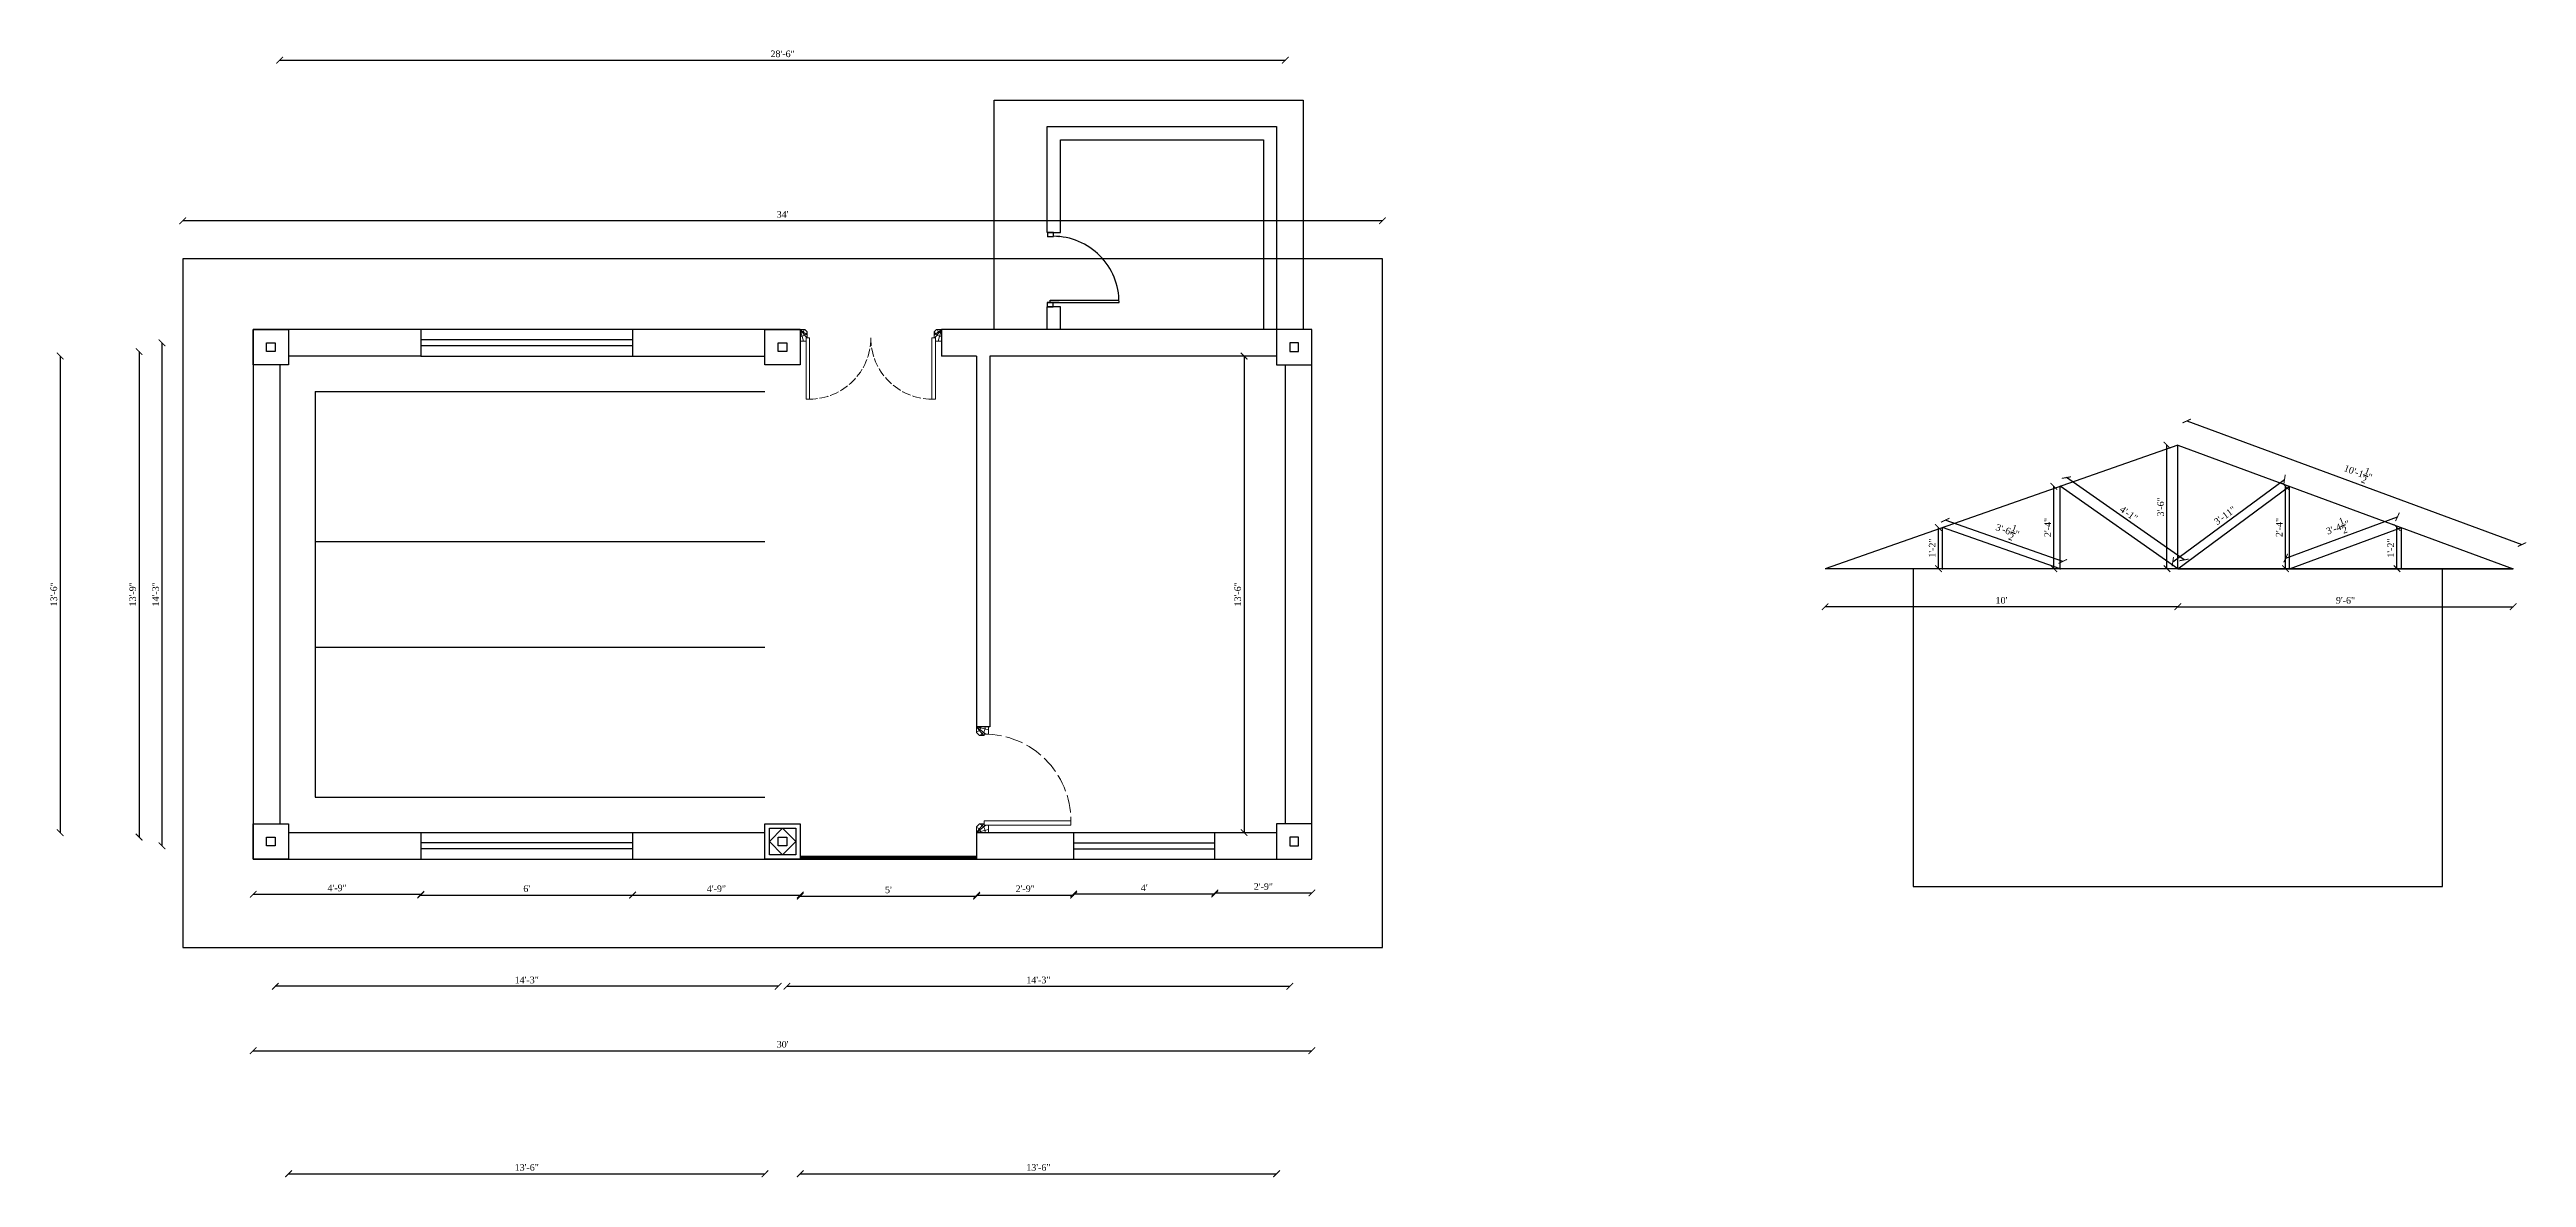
# Model space of a CAD drawing. Header units: inches. Extents: x 62191 to 65120, y -5328 to -3702.
# Drawn here: x 62755 to 63598, y -5328 to -4944 of the extents above; entities that cross this region are included whole.
import ezdxf

# ---------------------------------------------------------------- set-up
doc = ezdxf.new("R2010")
doc.units = ezdxf.units.IN
doc.header["$MEASUREMENT"] = 0
doc.linetypes.add('ACAD_ISO02W100', pattern=[15, 12, -3])
doc.layers.add('A-Hatch', color=7, linetype='Continuous')
for name, color, linetype, lineweight in [('Door-window', 150, 'Continuous', 9), ('ELEVATION', 6, 'Continuous', 30), ('hatch', 30, 'Continuous', 5)]:
    doc.layers.add(name, color=color, linetype=linetype, lineweight=lineweight)
doc.styles.get("Standard").update_dxf_attribs({"font": 'times.ttf'})
doc.dimstyles.get("Standard").update_dxf_attribs({"dimtxt": 2.25, "dimasz": 2.25, "dimexe": 0.18, "dimexo": 0.0625, "dimgap": 1, "dimtad": 1, "dimdec": 1, "dimzin": 0, "dimdsep": 46, "dimlunit": 4, "dimtxsty": 'Standard', "dimblk": 'ARCHTICK', "dimcen": 0.09, "dimse1": 1, "dimse2": 1, "dimadec": 0, "dimazin": 0, "dimtfac": 1, "dimtdec": 1, "dimtofl": 0, "dimtmove": 0, "dimatfit": 3, "dimldrblk": 'ARCHTICK', "dimfxl": 1, "dimtolj": 1, "dimtzin": 0, "dimarcsym": 0})

# ---------------------------------------------------------------- blocks, each defined once
blk = doc.blocks.new('_ArchTick')
at = {"color": 0, "linetype": 'ByBlock', "const_width": 0.15}
blk.add_lwpolyline([(-0.5, -0.5), (0.5, 0.5)], dxfattribs=at)
blk = doc.blocks.new('*D748')
at = {"layer": 'Defpoints', "color": 0, "transparency": 16777216}
for p in [(62824.61, -5219.43), (62881.61, -5219.43), (62881.61, -5231.38)]:
    blk.add_point(p, dxfattribs=at)
at = {"layer": 'ELEVATION', "color": 0, "lineweight": -2, "transparency": 16777216}
blk.add_line((62824.61, -5231.38), (62881.61, -5231.38), dxfattribs=at)
at = {"layer": 'ELEVATION', "color": 0, "lineweight": -2, "transparency": 16777216, "xscale": 2.25, "yscale": 2.25, "zscale": 2.25, "rotation": 180}
blk.add_blockref('_ArchTick', (62824.61, -5231.38), dxfattribs=at)
at = {"layer": 'ELEVATION', "color": 0, "lineweight": -2, "transparency": 16777216, "xscale": 2.25, "yscale": 2.25, "zscale": 2.25}
blk.add_blockref('_ArchTick', (62881.61, -5231.38), dxfattribs=at)
at = {"layer": 'ELEVATION', "color": 0, "transparency": 16777216, "insert": (62853.11, -5229.23), "char_height": 2.25, "attachment_point": 5}
blk.add_mtext('\\A1;4\'-9"', dxfattribs=at)
blk = doc.blocks.new('*D749')
at = {"layer": 'Defpoints', "color": 0, "transparency": 16777216}
for p in [(62881.61, -5219.43), (62953.61, -5219.43), (62953.61, -5231.64)]:
    blk.add_point(p, dxfattribs=at)
at = {"layer": 'ELEVATION', "color": 0, "lineweight": -2, "transparency": 16777216}
blk.add_line((62881.61, -5231.64), (62953.61, -5231.64), dxfattribs=at)
at = {"layer": 'ELEVATION', "color": 0, "lineweight": -2, "transparency": 16777216, "xscale": 2.25, "yscale": 2.25, "zscale": 2.25, "rotation": 180}
blk.add_blockref('_ArchTick', (62881.61, -5231.64), dxfattribs=at)
at = {"layer": 'ELEVATION', "color": 0, "lineweight": -2, "transparency": 16777216, "xscale": 2.25, "yscale": 2.25, "zscale": 2.25}
blk.add_blockref('_ArchTick', (62953.61, -5231.64), dxfattribs=at)
at = {"layer": 'ELEVATION', "color": 0, "transparency": 16777216, "insert": (62917.61, -5229.49), "char_height": 2.25, "attachment_point": 5}
blk.add_mtext("\\A1;6'", dxfattribs=at)
blk = doc.blocks.new('*D750')
at = {"layer": 'Defpoints', "color": 0, "transparency": 16777216}
for p in [(62953.61, -5219.43), (63010.61, -5219.43), (63010.61, -5231.67)]:
    blk.add_point(p, dxfattribs=at)
at = {"layer": 'ELEVATION', "color": 0, "lineweight": -2, "transparency": 16777216}
blk.add_line((62953.61, -5231.67), (63010.61, -5231.67), dxfattribs=at)
at = {"layer": 'ELEVATION', "color": 0, "lineweight": -2, "transparency": 16777216, "xscale": 2.25, "yscale": 2.25, "zscale": 2.25, "rotation": 180}
blk.add_blockref('_ArchTick', (62953.61, -5231.67), dxfattribs=at)
at = {"layer": 'ELEVATION', "color": 0, "lineweight": -2, "transparency": 16777216, "xscale": 2.25, "yscale": 2.25, "zscale": 2.25}
blk.add_blockref('_ArchTick', (63010.61, -5231.67), dxfattribs=at)
at = {"layer": 'ELEVATION', "color": 0, "transparency": 16777216, "insert": (62982.11, -5229.52), "char_height": 2.25, "attachment_point": 5}
blk.add_mtext('\\A1;4\'-9"', dxfattribs=at)
blk = doc.blocks.new('*D751')
at = {"layer": 'Defpoints', "color": 0, "transparency": 16777216}
for p in [(63010.61, -5219.43), (63070.61, -5219.43), (63070.61, -5232.05)]:
    blk.add_point(p, dxfattribs=at)
at = {"layer": 'ELEVATION', "color": 0, "lineweight": -2, "transparency": 16777216}
blk.add_line((63010.61, -5232.05), (63070.61, -5232.05), dxfattribs=at)
at = {"layer": 'ELEVATION', "color": 0, "lineweight": -2, "transparency": 16777216, "xscale": 2.25, "yscale": 2.25, "zscale": 2.25, "rotation": 180}
blk.add_blockref('_ArchTick', (63010.61, -5232.05), dxfattribs=at)
at = {"layer": 'ELEVATION', "color": 0, "lineweight": -2, "transparency": 16777216, "xscale": 2.25, "yscale": 2.25, "zscale": 2.25}
blk.add_blockref('_ArchTick', (63070.61, -5232.05), dxfattribs=at)
at = {"layer": 'ELEVATION', "color": 0, "transparency": 16777216, "insert": (63040.61, -5229.9), "char_height": 2.25, "attachment_point": 5}
blk.add_mtext("\\A1;5'", dxfattribs=at)
blk = doc.blocks.new('*D752')
at = {"layer": 'Defpoints', "color": 0, "transparency": 16777216}
for p in [(63070.61, -5219.43), (63103.61, -5219.43), (63103.61, -5231.67)]:
    blk.add_point(p, dxfattribs=at)
at = {"layer": 'ELEVATION', "color": 0, "lineweight": -2, "transparency": 16777216}
blk.add_line((63070.61, -5231.67), (63103.61, -5231.67), dxfattribs=at)
at = {"layer": 'ELEVATION', "color": 0, "lineweight": -2, "transparency": 16777216, "xscale": 2.25, "yscale": 2.25, "zscale": 2.25, "rotation": 180}
blk.add_blockref('_ArchTick', (63070.61, -5231.67), dxfattribs=at)
at = {"layer": 'ELEVATION', "color": 0, "lineweight": -2, "transparency": 16777216, "xscale": 2.25, "yscale": 2.25, "zscale": 2.25}
blk.add_blockref('_ArchTick', (63103.61, -5231.67), dxfattribs=at)
at = {"layer": 'ELEVATION', "color": 0, "transparency": 16777216, "insert": (63087.11, -5229.52), "char_height": 2.25, "attachment_point": 5}
blk.add_mtext('\\A1;2\'-9"', dxfattribs=at)
blk = doc.blocks.new('*D753')
at = {"layer": 'Defpoints', "color": 0, "transparency": 16777216}
for p in [(63103.61, -5219.43), (63151.61, -5219.43), (63151.61, -5231.29)]:
    blk.add_point(p, dxfattribs=at)
at = {"layer": 'ELEVATION', "color": 0, "lineweight": -2, "transparency": 16777216}
blk.add_line((63103.61, -5231.29), (63151.61, -5231.29), dxfattribs=at)
at = {"layer": 'ELEVATION', "color": 0, "lineweight": -2, "transparency": 16777216, "xscale": 2.25, "yscale": 2.25, "zscale": 2.25, "rotation": 180}
blk.add_blockref('_ArchTick', (63103.61, -5231.29), dxfattribs=at)
at = {"layer": 'ELEVATION', "color": 0, "lineweight": -2, "transparency": 16777216, "xscale": 2.25, "yscale": 2.25, "zscale": 2.25}
blk.add_blockref('_ArchTick', (63151.61, -5231.29), dxfattribs=at)
at = {"layer": 'ELEVATION', "color": 0, "transparency": 16777216, "insert": (63127.61, -5229.16), "char_height": 2.25, "attachment_point": 5}
blk.add_mtext("\\A1;4'", dxfattribs=at)
blk = doc.blocks.new('*D754')
at = {"layer": 'Defpoints', "color": 0, "transparency": 16777216}
for p in [(63151.61, -5219.43), (63184.61, -5219.43), (63184.61, -5230.91)]:
    blk.add_point(p, dxfattribs=at)
at = {"layer": 'ELEVATION', "color": 0, "lineweight": -2, "transparency": 16777216}
blk.add_line((63151.61, -5230.91), (63184.61, -5230.91), dxfattribs=at)
at = {"layer": 'ELEVATION', "color": 0, "lineweight": -2, "transparency": 16777216, "xscale": 2.25, "yscale": 2.25, "zscale": 2.25, "rotation": 180}
blk.add_blockref('_ArchTick', (63151.61, -5230.91), dxfattribs=at)
at = {"layer": 'ELEVATION', "color": 0, "lineweight": -2, "transparency": 16777216, "xscale": 2.25, "yscale": 2.25, "zscale": 2.25}
blk.add_blockref('_ArchTick', (63184.61, -5230.91), dxfattribs=at)
at = {"layer": 'ELEVATION', "color": 0, "transparency": 16777216, "insert": (63168.11, -5228.76), "char_height": 2.25, "attachment_point": 5}
blk.add_mtext('\\A1;2\'-9"', dxfattribs=at)
blk = doc.blocks.new('A$C6FA92B9D')
at = {"layer": 'Door-window', "linetype": 'Continuous', "ltscale": 0.25}
for p, q in [((20.8, 46), (0, 46)), ((0, 44.8), (0, 46)), ((20.8, 44.8), (0, 44.8)), ((19.64, 48), (19.64, 46)), ((23.64, 48), (19.64, 48)), ((23.64, 48), (19.64, 48)), ((19.64, 46), (20.8, 46)), ((20.8, 46), (20.8, 45.6)), ((20.8, 46), (20.8, 44.8)), ((22.84, 45.6), (20.8, 45.6)), ((23.64, 46.4), (22.84, 45.6)), ((23.64, 48), (23.64, 46.4)), ((20.8, 3.2), (0, 3.2)), ((0, 3.2), (0, 2)), ((20.8, 2), (0, 2)), ((19.64, 2), (20.8, 2)), ((19.64, 0), (19.64, 2)), ((23.64, 0), (19.64, 0)), ((23.64, 0), (19.64, 0)), ((20.8, 2), (20.8, 3.2)), ((20.8, 2), (20.8, 2.4)), ((22.84, 2.4), (20.8, 2.4)), ((23.64, 1.6), (22.84, 2.4)), ((23.64, 0), (23.64, 1.6))]:
    blk.add_line(p, q, dxfattribs=at)
at = {"layer": 'Door-window', "linetype": 'ACAD_ISO02W100', "ltscale": 0.25}
for centre, start, end in [((20.8, 44.8), 180, 270), ((20.8, 3.2), 90, 180)]:
    blk.add_arc(centre, 20.8, start, end, dxfattribs=at)
at = {"layer": 'hatch', "color": 8}
for p, q in [((23.64, 48), (19.64, 46.92)), ((23.64, 48), (20.8, 45.74)), ((23.64, 48), (21.77, 45.6)), ((23.64, 0), (19.64, 1.08)), ((23.64, 0), (20.8, 2.26)), ((23.64, 0), (21.77, 2.4))]:
    blk.add_line(p, q, dxfattribs=at)
for centre, radius, start, end in [((23.7, 47.79), 2.35, 174.91749, 249.01281), ((23.74, 47.77), 1.13, 168.51364, 264.86278), ((23.7, 0.21), 2.35, 110.98719, 185.08251), ((23.74, 0.23), 1.13, 95.13722, 191.48636)]:
    blk.add_arc(centre, radius, start, end, dxfattribs=at)
blk = doc.blocks.new("D 3'")
at = {"layer": 'Door-window', "linetype": 'Continuous', "ltscale": 0.25}
for p, q in [((3749.64, -16740.96), (3749.64, -16711.46)), ((3751.14, -16711.46), (3749.64, -16711.46)), ((3751.14, -16740.96), (3751.14, -16711.46)), ((3747.14, -16743.51), (3747.14, -16739.51)), ((3747.14, -16739.51), (3749.64, -16739.51)), ((3747.14, -16743.51), (3749.14, -16743.51)), ((3749.14, -16743.51), (3750.14, -16742.51)), ((3749.64, -16740.96), (3751.14, -16740.96)), ((3750.14, -16742.51), (3750.14, -16740.96)), ((3780.14, -16742.51), (3780.14, -16740.96)), ((3780.64, -16740.96), (3780.14, -16740.96)), ((3781.14, -16743.51), (3780.14, -16742.51)), ((3783.14, -16739.51), (3780.64, -16739.51)), ((3780.64, -16739.51), (3780.64, -16740.96)), ((3783.14, -16743.51), (3781.14, -16743.51)), ((3783.14, -16743.51), (3783.14, -16739.51))]:
    blk.add_line(p, q, dxfattribs=at)
at = {"layer": 'Door-window', "linetype": 'ACAD_ISO02W100', "ltscale": 0.5}
blk.add_arc((3751.14, -16740.96), 29.5, 0, 90, dxfattribs=at)
at = {"layer": 'hatch', "color": 8}
for p, q in [((3747.14, -16743.51), (3748.23, -16739.5)), ((3747.14, -16743.51), (3749.64, -16740.37)), ((3747.14, -16743.51), (3750.14, -16741.17)), ((3783.14, -16743.51), (3780.14, -16741.17)), ((3783.14, -16743.51), (3780.64, -16740.37)), ((3783.14, -16743.51), (3782.06, -16739.5))]:
    blk.add_line(p, q, dxfattribs=at)
for centre, radius, start, end in [((3747.4, -16743.58), 2.93, 20.98719, 95.08251), ((3747.43, -16743.63), 1.42, 5.13722, 101.48636), ((3782.88, -16743.58), 2.93, 84.91749, 159.01281), ((3782.86, -16743.63), 1.42, 78.51364, 174.86278)]:
    blk.add_arc(centre, radius, start, end, dxfattribs=at)
blk = doc.blocks.new('DOOR2')
at = {"color": 7, "ltscale": 100}
for p, q in [((17204.69, -418.95), (17204.69, -420.97)), ((17206.1, -418.95), (17204.69, -418.95)), ((17204.69, -420.97), (17206.1, -420.97)), ((17206.1, -422.99), (17206.1, -418.95)), ((17206.1, -418.95), (17206.1, -443.38)), ((17206.1, -419.92), (17206.9, -419.92)), ((17206.9, -419.92), (17206.9, -443.38)), ((17228.54, -419.02), (17228.54, -421.04)), ((17229.95, -419.02), (17228.54, -419.02)), ((17228.54, -421.04), (17229.95, -421.04)), ((17229.95, -421.04), (17229.95, -419.02)), ((17228.54, -422.92), (17228.54, -423.05))]:
    blk.add_line(p, q, dxfattribs=at)
for start_param, end_param in [(3.460974, 5.034254), (5.124372, 5.127289)]:
    blk.add_ellipse((17206.22, -420.97), major_axis=(7.15, 21.24), ratio=0.99998, start_param=start_param, end_param=end_param, dxfattribs=at)
blk = doc.blocks.new('*D755')
at = {"layer": 'Defpoints', "color": 0, "transparency": 16777216}
for p in [(62824.61, -5039.43), (63184.61, -5039.43), (63184.61, -5284.55)]:
    blk.add_point(p, dxfattribs=at)
at = {"layer": 'ELEVATION', "color": 0, "lineweight": -2, "transparency": 16777216}
blk.add_line((62824.61, -5284.55), (63184.61, -5284.55), dxfattribs=at)
at = {"layer": 'ELEVATION', "color": 0, "lineweight": -2, "transparency": 16777216, "xscale": 2.25, "yscale": 2.25, "zscale": 2.25, "rotation": 180}
blk.add_blockref('_ArchTick', (62824.61, -5284.55), dxfattribs=at)
at = {"layer": 'ELEVATION', "color": 0, "lineweight": -2, "transparency": 16777216, "xscale": 2.25, "yscale": 2.25, "zscale": 2.25}
blk.add_blockref('_ArchTick', (63184.61, -5284.55), dxfattribs=at)
at = {"layer": 'ELEVATION', "color": 0, "transparency": 16777216, "insert": (63004.61, -5282.4), "char_height": 2.25, "attachment_point": 5}
blk.add_mtext("\\A1;30'", dxfattribs=at)
blk = doc.blocks.new('*D756')
at = {"layer": 'Defpoints', "color": 0, "transparency": 16777216}
for p in [(62832.11, -5211.93), (63003.11, -5211.93), (62832.11, -5262.67)]:
    blk.add_point(p, dxfattribs=at)
at = {"layer": 'ELEVATION', "color": 0, "lineweight": -2, "transparency": 16777216}
blk.add_line((63003.11, -5262.67), (62832.11, -5262.67), dxfattribs=at)
at = {"layer": 'ELEVATION', "color": 0, "lineweight": -2, "transparency": 16777216, "xscale": 2.25, "yscale": 2.25, "zscale": 2.25, "rotation": 180}
blk.add_blockref('_ArchTick', (62832.11, -5262.67), dxfattribs=at)
at = {"layer": 'ELEVATION', "color": 0, "lineweight": -2, "transparency": 16777216, "xscale": 2.25, "yscale": 2.25, "zscale": 2.25}
blk.add_blockref('_ArchTick', (63003.11, -5262.67), dxfattribs=at)
at = {"layer": 'ELEVATION', "color": 0, "transparency": 16777216, "insert": (62917.61, -5260.53), "char_height": 2.25, "attachment_point": 5}
blk.add_mtext('\\A1;14\'-3"', dxfattribs=at)
blk = doc.blocks.new('*D757')
at = {"layer": 'Defpoints', "color": 0, "transparency": 16777216}
for p in [(63006.11, -5211.93), (63177.11, -5211.93), (63177.11, -5262.67)]:
    blk.add_point(p, dxfattribs=at)
at = {"layer": 'ELEVATION', "color": 0, "lineweight": -2, "transparency": 16777216}
blk.add_line((63006.11, -5262.67), (63177.11, -5262.67), dxfattribs=at)
at = {"layer": 'ELEVATION', "color": 0, "lineweight": -2, "transparency": 16777216, "xscale": 2.25, "yscale": 2.25, "zscale": 2.25, "rotation": 180}
blk.add_blockref('_ArchTick', (63006.11, -5262.67), dxfattribs=at)
at = {"layer": 'ELEVATION', "color": 0, "lineweight": -2, "transparency": 16777216, "xscale": 2.25, "yscale": 2.25, "zscale": 2.25}
blk.add_blockref('_ArchTick', (63177.11, -5262.67), dxfattribs=at)
at = {"layer": 'ELEVATION', "color": 0, "transparency": 16777216, "insert": (63091.61, -5260.53), "char_height": 2.25, "attachment_point": 5}
blk.add_mtext('\\A1;14\'-3"', dxfattribs=at)
blk = doc.blocks.new('*D758')
at = {"layer": 'Defpoints', "color": 0, "transparency": 16777216}
for p in [(62829.11, -5043.93), (62793.56, -5214.93), (62829.11, -5214.93)]:
    blk.add_point(p, dxfattribs=at)
at = {"layer": 'ELEVATION', "color": 0, "lineweight": -2, "transparency": 16777216}
blk.add_line((62793.56, -5043.93), (62793.56, -5214.93), dxfattribs=at)
at = {"layer": 'ELEVATION', "color": 0, "lineweight": -2, "transparency": 16777216, "xscale": 2.25, "yscale": 2.25, "zscale": 2.25}
for p, rotation in [((62793.56, -5043.93), 90), ((62793.56, -5214.93), 270)]:
    blk.add_blockref('_ArchTick', p, dxfattribs=dict(at, rotation=rotation))
at = {"layer": 'ELEVATION', "color": 0, "transparency": 16777216, "insert": (62791.42, -5129.43), "char_height": 2.25, "attachment_point": 5, "rotation": 90}
blk.add_mtext('\\A1;14\'-3"', dxfattribs=at)
blk = doc.blocks.new('*D759')
at = {"layer": 'Defpoints', "color": 0, "transparency": 16777216}
for p in [(63359.12, -5120.71), (63479.12, -5120.71), (63359.12, -5133.64)]:
    blk.add_point(p, dxfattribs=at)
at = {"layer": 'ELEVATION', "color": 0, "lineweight": -2, "transparency": 16777216}
blk.add_line((63479.12, -5133.64), (63359.12, -5133.64), dxfattribs=at)
at = {"layer": 'ELEVATION', "color": 0, "lineweight": -2, "transparency": 16777216, "xscale": 2.25, "yscale": 2.25, "zscale": 2.25, "rotation": 180}
blk.add_blockref('_ArchTick', (63359.12, -5133.64), dxfattribs=at)
at = {"layer": 'ELEVATION', "color": 0, "lineweight": -2, "transparency": 16777216, "xscale": 2.25, "yscale": 2.25, "zscale": 2.25}
blk.add_blockref('_ArchTick', (63479.12, -5133.64), dxfattribs=at)
at = {"layer": 'ELEVATION', "color": 0, "transparency": 16777216, "insert": (63419.12, -5131.49), "char_height": 2.25, "attachment_point": 5}
blk.add_mtext("\\A1;10'", dxfattribs=at)
blk = doc.blocks.new('*D760')
at = {"layer": 'Defpoints', "color": 0, "transparency": 16777216}
for p in [(63479.12, -5120.71), (63593.12, -5120.71), (63593.12, -5133.64)]:
    blk.add_point(p, dxfattribs=at)
at = {"layer": 'ELEVATION', "color": 0, "lineweight": -2, "transparency": 16777216}
blk.add_line((63479.12, -5133.64), (63593.12, -5133.64), dxfattribs=at)
at = {"layer": 'ELEVATION', "color": 0, "lineweight": -2, "transparency": 16777216, "xscale": 2.25, "yscale": 2.25, "zscale": 2.25, "rotation": 180}
blk.add_blockref('_ArchTick', (63479.12, -5133.64), dxfattribs=at)
at = {"layer": 'ELEVATION', "color": 0, "lineweight": -2, "transparency": 16777216, "xscale": 2.25, "yscale": 2.25, "zscale": 2.25}
blk.add_blockref('_ArchTick', (63593.12, -5133.64), dxfattribs=at)
at = {"layer": 'ELEVATION', "color": 0, "transparency": 16777216, "insert": (63536.12, -5131.49), "char_height": 2.25, "attachment_point": 5}
blk.add_mtext('\\A1;9\'-6"', dxfattribs=at)
blk = doc.blocks.new('*D761')
at = {"layer": 'Defpoints', "color": 0, "transparency": 16777216}
for p in [(63439.12, -5092.71), (63441.2, -5089.74), (63479.12, -5120.71)]:
    blk.add_point(p, dxfattribs=at)
at = {"layer": 'ELEVATION', "color": 0, "lineweight": -2, "transparency": 16777216}
blk.add_line((63481.2, -5117.74), (63441.2, -5089.74), dxfattribs=at)
at = {"layer": 'ELEVATION', "color": 0, "lineweight": -2, "transparency": 16777216, "xscale": 2.25, "yscale": 2.25, "zscale": 2.25}
for p, rotation in [((63441.2, -5089.74), 145.0079798014387), ((63481.2, -5117.74), 325.0079798014387)]:
    blk.add_blockref('_ArchTick', p, dxfattribs=dict(at, rotation=rotation))
at = {"layer": 'ELEVATION', "color": 0, "transparency": 16777216, "insert": (63462.42, -5102), "char_height": 2.25, "attachment_point": 5, "rotation": 325.00798}
blk.add_mtext('\\A1;4\'-1"', dxfattribs=at)
blk = doc.blocks.new('*D762')
at = {"layer": 'Defpoints', "color": 0, "transparency": 16777216}
for p in [(63515.39, -5090.36), (63517.12, -5092.71), (63479.12, -5120.71)]:
    blk.add_point(p, dxfattribs=at)
at = {"layer": 'ELEVATION', "color": 0, "lineweight": -2, "transparency": 16777216}
blk.add_line((63477.39, -5118.36), (63515.39, -5090.36), dxfattribs=at)
at = {"layer": 'ELEVATION', "color": 0, "lineweight": -2, "transparency": 16777216, "xscale": 2.25, "yscale": 2.25, "zscale": 2.25}
for p, rotation in [((63515.39, -5090.36), 36.38435181582878), ((63477.39, -5118.36), 216.3843518158288)]:
    blk.add_blockref('_ArchTick', p, dxfattribs=dict(at, rotation=rotation))
at = {"layer": 'ELEVATION', "color": 0, "transparency": 16777216, "insert": (63495.12, -5102.64), "char_height": 2.25, "attachment_point": 5, "rotation": 36.38435}
blk.add_mtext('\\A1;3\'-11"', dxfattribs=at)
blk = doc.blocks.new('*D763')
at = {"layer": 'Defpoints', "color": 0, "transparency": 16777216}
for p in [(63399.98, -5104.24), (63399.12, -5106.71), (63439.12, -5120.71)]:
    blk.add_point(p, dxfattribs=at)
at = {"layer": 'ELEVATION', "color": 0, "lineweight": -2, "transparency": 16777216}
blk.add_line((63439.98, -5118.24), (63399.98, -5104.24), dxfattribs=at)
at = {"layer": 'ELEVATION', "color": 0, "lineweight": -2, "transparency": 16777216, "xscale": 2.25, "yscale": 2.25, "zscale": 2.25}
for p, rotation in [((63399.98, -5104.24), 160.7099537808145), ((63439.98, -5118.24), 340.7099537808145)]:
    blk.add_blockref('_ArchTick', p, dxfattribs=dict(at, rotation=rotation))
at = {"layer": 'ELEVATION', "color": 0, "transparency": 16777216, "insert": (63421.18, -5107.81), "char_height": 2.25, "attachment_point": 5, "rotation": 340.70995}
blk.add_mtext('\\A1;3\'-6{\\H1x;\\S1/2;}"', dxfattribs=at)
blk = doc.blocks.new('*D764')
at = {"layer": 'Defpoints', "color": 0, "transparency": 16777216}
for p in [(63553.79, -5103.1), (63555.12, -5106.71), (63517.12, -5120.71)]:
    blk.add_point(p, dxfattribs=at)
at = {"layer": 'ELEVATION', "color": 0, "lineweight": -2, "transparency": 16777216}
blk.add_line((63515.79, -5117.1), (63553.79, -5103.1), dxfattribs=at)
at = {"layer": 'ELEVATION', "color": 0, "lineweight": -2, "transparency": 16777216, "xscale": 2.25, "yscale": 2.25, "zscale": 2.25}
for p, rotation in [((63553.79, -5103.1), 20.22485943116923), ((63515.79, -5117.1), 200.2248594311693)]:
    blk.add_blockref('_ArchTick', p, dxfattribs=dict(at, rotation=rotation))
at = {"layer": 'ELEVATION', "color": 0, "transparency": 16777216, "insert": (63533.54, -5106.69), "char_height": 2.25, "attachment_point": 5, "rotation": 20.22486}
blk.add_mtext('\\A1;3\'-4{\\H1x;\\S1/2;}"', dxfattribs=at)
blk = doc.blocks.new('*D765')
at = {"layer": 'Defpoints', "color": 0, "transparency": 16777216}
for p in [(63436.96, -5092.71), (63439.12, -5092.71), (63439.12, -5120.71)]:
    blk.add_point(p, dxfattribs=at)
at = {"layer": 'ELEVATION', "color": 0, "lineweight": -2, "transparency": 16777216}
blk.add_line((63436.96, -5120.71), (63436.96, -5092.71), dxfattribs=at)
at = {"layer": 'ELEVATION', "color": 0, "lineweight": -2, "transparency": 16777216, "xscale": 2.25, "yscale": 2.25, "zscale": 2.25}
for p, rotation in [((63436.96, -5092.71), 90), ((63436.96, -5120.71), 270)]:
    blk.add_blockref('_ArchTick', p, dxfattribs=dict(at, rotation=rotation))
at = {"layer": 'ELEVATION', "color": 0, "transparency": 16777216, "insert": (63434.83, -5106.71), "char_height": 2.25, "attachment_point": 5, "rotation": 90}
blk.add_mtext('\\A1;2\'-4"', dxfattribs=at)
blk = doc.blocks.new('*D766')
at = {"layer": 'Defpoints', "color": 0, "transparency": 16777216}
for p in [(63397.67, -5106.71), (63399.12, -5106.71), (63399.12, -5120.71)]:
    blk.add_point(p, dxfattribs=at)
at = {"layer": 'ELEVATION', "color": 0, "lineweight": -2, "transparency": 16777216}
blk.add_line((63397.67, -5120.71), (63397.67, -5106.71), dxfattribs=at)
at = {"layer": 'ELEVATION', "color": 0, "lineweight": -2, "transparency": 16777216, "xscale": 2.25, "yscale": 2.25, "zscale": 2.25}
for p, rotation in [((63397.67, -5106.71), 90), ((63397.67, -5120.71), 270)]:
    blk.add_blockref('_ArchTick', p, dxfattribs=dict(at, rotation=rotation))
at = {"layer": 'ELEVATION', "color": 0, "transparency": 16777216, "insert": (63395.55, -5113.71), "char_height": 2.25, "attachment_point": 5, "rotation": 90}
blk.add_mtext('\\A1;1\'-2"', dxfattribs=at)
blk = doc.blocks.new('*D767')
at = {"layer": 'Defpoints', "color": 0, "transparency": 16777216}
for p in [(63515.7, -5092.71), (63517.12, -5092.71), (63517.12, -5120.71)]:
    blk.add_point(p, dxfattribs=at)
at = {"layer": 'ELEVATION', "color": 0, "lineweight": -2, "transparency": 16777216}
blk.add_line((63515.7, -5120.71), (63515.7, -5092.71), dxfattribs=at)
at = {"layer": 'ELEVATION', "color": 0, "lineweight": -2, "transparency": 16777216, "xscale": 2.25, "yscale": 2.25, "zscale": 2.25}
for p, rotation in [((63515.7, -5092.71), 90), ((63515.7, -5120.71), 270)]:
    blk.add_blockref('_ArchTick', p, dxfattribs=dict(at, rotation=rotation))
at = {"layer": 'ELEVATION', "color": 0, "transparency": 16777216, "insert": (63513.57, -5106.71), "char_height": 2.25, "attachment_point": 5, "rotation": 90}
blk.add_mtext('\\A1;2\'-4"', dxfattribs=at)
blk = doc.blocks.new('*D768')
at = {"layer": 'Defpoints', "color": 0, "transparency": 16777216}
for p in [(63553.63, -5106.71), (63555.12, -5106.71), (63555.12, -5120.71)]:
    blk.add_point(p, dxfattribs=at)
at = {"layer": 'ELEVATION', "color": 0, "lineweight": -2, "transparency": 16777216}
blk.add_line((63553.63, -5120.71), (63553.63, -5106.71), dxfattribs=at)
at = {"layer": 'ELEVATION', "color": 0, "lineweight": -2, "transparency": 16777216, "xscale": 2.25, "yscale": 2.25, "zscale": 2.25}
for p, rotation in [((63553.63, -5106.71), 90), ((63553.63, -5120.71), 270)]:
    blk.add_blockref('_ArchTick', p, dxfattribs=dict(at, rotation=rotation))
at = {"layer": 'ELEVATION', "color": 0, "transparency": 16777216, "insert": (63551.51, -5113.71), "char_height": 2.25, "attachment_point": 5, "rotation": 90}
blk.add_mtext('\\A1;1\'-2"', dxfattribs=at)
blk = doc.blocks.new('*D769')
at = {"layer": 'Defpoints', "color": 0, "transparency": 16777216}
for p in [(63479.12, -5078.71), (63596.14, -5112.5), (63593.12, -5120.71)]:
    blk.add_point(p, dxfattribs=at)
at = {"layer": 'ELEVATION', "color": 0, "lineweight": -2, "transparency": 16777216}
blk.add_line((63482.14, -5070.5), (63596.14, -5112.5), dxfattribs=at)
at = {"layer": 'ELEVATION', "color": 0, "lineweight": -2, "transparency": 16777216, "xscale": 2.25, "yscale": 2.25, "zscale": 2.25}
for p, rotation in [((63482.14, -5070.5), 159.7751405688319), ((63596.14, -5112.5), 339.7751405688319)]:
    blk.add_blockref('_ArchTick', p, dxfattribs=dict(at, rotation=rotation))
at = {"layer": 'ELEVATION', "color": 0, "transparency": 16777216, "insert": (63540.4, -5088.09), "char_height": 2.25, "attachment_point": 5, "rotation": 339.77514}
blk.add_mtext('\\A1;10\'-1{\\H1x;\\S1/2;}"', dxfattribs=at)
blk = doc.blocks.new('*D770')
at = {"layer": 'Defpoints', "color": 0, "transparency": 16777216}
for p in [(63475.41, -5078.71), (63479.12, -5078.71), (63479.12, -5120.71)]:
    blk.add_point(p, dxfattribs=at)
at = {"layer": 'ELEVATION', "color": 0, "lineweight": -2, "transparency": 16777216}
blk.add_line((63475.41, -5120.71), (63475.41, -5078.71), dxfattribs=at)
at = {"layer": 'ELEVATION', "color": 0, "lineweight": -2, "transparency": 16777216, "xscale": 2.25, "yscale": 2.25, "zscale": 2.25}
for p, rotation in [((63475.41, -5078.71), 90), ((63475.41, -5120.71), 270)]:
    blk.add_blockref('_ArchTick', p, dxfattribs=dict(at, rotation=rotation))
at = {"layer": 'ELEVATION', "color": 0, "transparency": 16777216, "insert": (63473.27, -5099.71), "char_height": 2.25, "attachment_point": 5, "rotation": 90}
blk.add_mtext('\\A1;3\'-6"', dxfattribs=at)
blk = doc.blocks.new('*D771')
at = {"layer": 'Defpoints', "color": 0, "transparency": 16777216}
for p in [(62800.61, -5002.46), (62800.61, -5015.43), (63208.61, -5015.43)]:
    blk.add_point(p, dxfattribs=at)
at = {"layer": 'ELEVATION', "color": 0, "lineweight": -2, "transparency": 16777216}
blk.add_line((63208.61, -5002.46), (62800.61, -5002.46), dxfattribs=at)
at = {"layer": 'ELEVATION', "color": 0, "lineweight": -2, "transparency": 16777216, "xscale": 2.25, "yscale": 2.25, "zscale": 2.25, "rotation": 180}
blk.add_blockref('_ArchTick', (62800.61, -5002.46), dxfattribs=at)
at = {"layer": 'ELEVATION', "color": 0, "lineweight": -2, "transparency": 16777216, "xscale": 2.25, "yscale": 2.25, "zscale": 2.25}
blk.add_blockref('_ArchTick', (63208.61, -5002.46), dxfattribs=at)
at = {"layer": 'ELEVATION', "color": 0, "transparency": 16777216, "insert": (63004.61, -5000.31), "char_height": 2.25, "attachment_point": 5}
blk.add_mtext("\\A1;34'", dxfattribs=at)
blk = doc.blocks.new('*D772')
at = {"layer": 'Defpoints', "color": 0, "transparency": 16777216}
for p in [(63175.61, -4947.88), (62833.61, -5051.43), (63175.61, -5051.43)]:
    blk.add_point(p, dxfattribs=at)
at = {"layer": 'ELEVATION', "color": 0, "lineweight": -2, "transparency": 16777216}
blk.add_line((62833.61, -4947.88), (63175.61, -4947.88), dxfattribs=at)
at = {"layer": 'ELEVATION', "color": 0, "lineweight": -2, "transparency": 16777216, "xscale": 2.25, "yscale": 2.25, "zscale": 2.25, "rotation": 180}
blk.add_blockref('_ArchTick', (62833.61, -4947.88), dxfattribs=at)
at = {"layer": 'ELEVATION', "color": 0, "lineweight": -2, "transparency": 16777216, "xscale": 2.25, "yscale": 2.25, "zscale": 2.25}
blk.add_blockref('_ArchTick', (63175.61, -4947.88), dxfattribs=at)
at = {"layer": 'ELEVATION', "color": 0, "transparency": 16777216, "insert": (63004.61, -4945.73), "char_height": 2.25, "attachment_point": 5}
blk.add_mtext('\\A1;28\'-6"', dxfattribs=at)
blk = doc.blocks.new('*D773')
at = {"layer": 'Defpoints', "color": 0, "transparency": 16777216}
for p in [(63172.61, -5048.43), (63161.55, -5210.43), (63172.61, -5210.43)]:
    blk.add_point(p, dxfattribs=at)
at = {"layer": 'ELEVATION', "color": 0, "lineweight": -2, "transparency": 16777216}
blk.add_line((63161.55, -5048.43), (63161.55, -5210.43), dxfattribs=at)
at = {"layer": 'ELEVATION', "color": 0, "lineweight": -2, "transparency": 16777216, "xscale": 2.25, "yscale": 2.25, "zscale": 2.25}
for p, rotation in [((63161.55, -5048.43), 90), ((63161.55, -5210.43), 270)]:
    blk.add_blockref('_ArchTick', p, dxfattribs=dict(at, rotation=rotation))
at = {"layer": 'ELEVATION', "color": 0, "transparency": 16777216, "insert": (63159.41, -5129.43), "char_height": 2.25, "attachment_point": 5, "rotation": 90}
blk.add_mtext('\\A1;13\'-6"', dxfattribs=at)
blk = doc.blocks.new('*D774')
at = {"layer": 'Defpoints', "color": 0, "transparency": 16777216}
for p in [(62836.61, -5207.43), (62998.61, -5207.43), (62998.61, -5326.39)]:
    blk.add_point(p, dxfattribs=at)
at = {"layer": 'ELEVATION', "color": 0, "lineweight": -2, "transparency": 16777216}
blk.add_line((62836.61, -5326.39), (62998.61, -5326.39), dxfattribs=at)
at = {"layer": 'ELEVATION', "color": 0, "lineweight": -2, "transparency": 16777216, "xscale": 2.25, "yscale": 2.25, "zscale": 2.25, "rotation": 180}
blk.add_blockref('_ArchTick', (62836.61, -5326.39), dxfattribs=at)
at = {"layer": 'ELEVATION', "color": 0, "lineweight": -2, "transparency": 16777216, "xscale": 2.25, "yscale": 2.25, "zscale": 2.25}
blk.add_blockref('_ArchTick', (62998.61, -5326.39), dxfattribs=at)
at = {"layer": 'ELEVATION', "color": 0, "transparency": 16777216, "insert": (62917.61, -5324.25), "char_height": 2.25, "attachment_point": 5}
blk.add_mtext('\\A1;13\'-6"', dxfattribs=at)
blk = doc.blocks.new('*D775')
at = {"layer": 'Defpoints', "color": 0, "transparency": 16777216}
for p in [(63010.61, -5207.43), (63172.61, -5207.43), (63172.61, -5326.39)]:
    blk.add_point(p, dxfattribs=at)
at = {"layer": 'ELEVATION', "color": 0, "lineweight": -2, "transparency": 16777216}
blk.add_line((63010.61, -5326.39), (63172.61, -5326.39), dxfattribs=at)
at = {"layer": 'ELEVATION', "color": 0, "lineweight": -2, "transparency": 16777216, "xscale": 2.25, "yscale": 2.25, "zscale": 2.25, "rotation": 180}
blk.add_blockref('_ArchTick', (63010.61, -5326.39), dxfattribs=at)
at = {"layer": 'ELEVATION', "color": 0, "lineweight": -2, "transparency": 16777216, "xscale": 2.25, "yscale": 2.25, "zscale": 2.25}
blk.add_blockref('_ArchTick', (63172.61, -5326.39), dxfattribs=at)
at = {"layer": 'ELEVATION', "color": 0, "transparency": 16777216, "insert": (63091.61, -5324.25), "char_height": 2.25, "attachment_point": 5}
blk.add_mtext('\\A1;13\'-6"', dxfattribs=at)
blk = doc.blocks.new('*D776')
at = {"layer": 'Defpoints', "color": 0, "transparency": 16777216}
for p in [(62832.11, -5046.93), (62785.76, -5211.93), (62832.11, -5211.93)]:
    blk.add_point(p, dxfattribs=at)
at = {"layer": 'ELEVATION', "color": 0, "lineweight": -2, "transparency": 16777216}
blk.add_line((62785.76, -5046.93), (62785.76, -5211.93), dxfattribs=at)
at = {"layer": 'ELEVATION', "color": 0, "lineweight": -2, "transparency": 16777216, "xscale": 2.25, "yscale": 2.25, "zscale": 2.25}
for p, rotation in [((62785.76, -5046.93), 90), ((62785.76, -5211.93), 270)]:
    blk.add_blockref('_ArchTick', p, dxfattribs=dict(at, rotation=rotation))
at = {"layer": 'ELEVATION', "color": 0, "transparency": 16777216, "insert": (62783.61, -5129.43), "char_height": 2.25, "attachment_point": 5, "rotation": 90}
blk.add_mtext('\\A1;13\'-9"', dxfattribs=at)
blk = doc.blocks.new('*D778')
at = {"layer": 'Defpoints', "color": 0, "transparency": 16777216}
for p in [(62836.61, -5048.43), (62758.95, -5210.43), (62836.61, -5210.43)]:
    blk.add_point(p, dxfattribs=at)
at = {"layer": 'ELEVATION', "color": 0, "lineweight": -2, "transparency": 16777216}
blk.add_line((62758.95, -5048.43), (62758.95, -5210.43), dxfattribs=at)
at = {"layer": 'ELEVATION', "color": 0, "lineweight": -2, "transparency": 16777216, "xscale": 2.25, "yscale": 2.25, "zscale": 2.25}
for p, rotation in [((62758.95, -5048.43), 90), ((62758.95, -5210.43), 270)]:
    blk.add_blockref('_ArchTick', p, dxfattribs=dict(at, rotation=rotation))
at = {"layer": 'ELEVATION', "color": 0, "transparency": 16777216, "insert": (62756.8, -5129.43), "char_height": 2.25, "attachment_point": 5, "rotation": 90}
blk.add_mtext('\\A1;13\'-6"', dxfattribs=at)

msp = doc.modelspace()

# ---------------------------------------------------------------- hatches: boundary and pattern name
at = {"layer": 'A-Hatch'}
h = msp.add_hatch(dxfattribs=at)
h.set_pattern_fill('ANSI31', color=256)
h.paths.add_polyline_path([(63070.61, -5218.43), (63010.61, -5218.43), (63010.61, -5219.43), (63070.61, -5219.43)])

# ---------------------------------------------------------------- linework, layer by layer
at = {"layer": 'ELEVATION'}
for p, q in [((63076.61, -4961.43), (63181.61, -4961.43)), ((63076.61, -5039.43), (63076.61, -4961.43)), ((63181.61, -4961.43), (63181.61, -5039.43)), ((63094.61, -4970.43), (63172.61, -4970.43)), ((63094.61, -5006.4), (63094.61, -4970.43)), ((63099.11, -4974.93), (63168.11, -4974.93)), ((63099.11, -5006.4), (63099.11, -4974.93)), ((63168.11, -4974.93), (63168.11, -5039.43)), ((63172.61, -4970.43), (63172.61, -5039.43)), ((63094.61, -5006.4), (63099.11, -5006.4)), ((63208.61, -5015.43), (62800.61, -5015.43)), ((62800.61, -5015.43), (62800.61, -5249.43)), ((63208.61, -5249.43), (63208.61, -5015.43)), ((63094.61, -5039.43), (63094.61, -5031.67)), ((63099.11, -5031.67), (63094.61, -5031.67)), ((63099.11, -5039.43), (63099.11, -5031.67)), ((62824.61, -5039.43), (62824.61, -5219.43)), ((63010.61, -5039.43), (62824.61, -5039.43)), ((62881.61, -5039.43), (62881.61, -5048.43)), ((62953.61, -5042.93), (62881.61, -5042.93)), ((62953.61, -5044.93), (62881.61, -5044.93)), ((62953.61, -5039.43), (62953.61, -5048.43)), ((63184.61, -5039.43), (63058.61, -5039.43)), ((63058.61, -5039.43), (63058.61, -5048.43)), ((63184.61, -5219.43), (63184.61, -5039.43)), ((62833.61, -5051.43), (62833.61, -5207.43)), ((62881.61, -5048.43), (62836.61, -5048.43)), ((62881.61, -5048.43), (62953.61, -5048.43)), ((62953.61, -5048.43), (62998.61, -5048.43)), ((63070.61, -5048.43), (63058.61, -5048.43)), ((63070.61, -5048.43), (63070.61, -5174.43)), ((63172.61, -5048.43), (63075.11, -5048.43)), ((63075.11, -5048.43), (63075.11, -5174.43)), ((63175.61, -5207.43), (63175.61, -5051.43)), ((62845.61, -5060.43), (62998.61, -5060.43)), ((62845.61, -5060.43), (62845.61, -5198.43)), ((63479.12, -5078.71), (63359.12, -5120.71)), ((63479.12, -5120.71), (63479.12, -5078.71)), ((63479.12, -5078.71), (63593.12, -5120.71)), ((63439.12, -5120.71), (63439.12, -5092.71)), ((63479.12, -5120.71), (63439.12, -5092.71)), ((63479.12, -5120.71), (63517.12, -5092.71)), ((63517.12, -5120.71), (63517.12, -5092.71)), ((62845.61, -5111.43), (62998.61, -5111.43)), ((63399.12, -5120.71), (63399.12, -5106.71)), ((63439.12, -5120.71), (63399.12, -5106.71)), ((63517.12, -5120.71), (63555.12, -5106.71)), ((63555.12, -5120.71), (63555.12, -5106.71)), ((63593.12, -5120.71), (63359.12, -5120.71)), ((63389.12, -5120.71), (63389.12, -5228.71)), ((63479.12, -5120.71), (63593.12, -5120.71)), ((63569.12, -5228.71), (63569.12, -5120.71)), ((62845.61, -5147.43), (62998.61, -5147.43)), ((63075.11, -5174.43), (63070.61, -5174.43)), ((62845.61, -5198.43), (62998.61, -5198.43)), ((62836.61, -5210.43), (62998.61, -5210.43)), ((62881.61, -5210.43), (62881.61, -5219.43)), ((62953.61, -5213.93), (62881.61, -5213.93)), ((62953.61, -5210.43), (62953.61, -5219.43)), ((63004.61, -5208.93), (63000.11, -5213.43)), ((63000.11, -5213.43), (63004.61, -5217.93)), ((63009.11, -5213.43), (63004.61, -5208.93)), ((63004.61, -5217.93), (63009.11, -5213.43)), ((63070.61, -5210.43), (63070.61, -5219.43)), ((63070.61, -5210.43), (63172.61, -5210.43)), ((63103.61, -5219.43), (63103.61, -5210.43)), ((63103.61, -5213.93), (63151.61, -5213.93)), ((63151.61, -5219.43), (63151.61, -5210.43)), ((62824.61, -5219.43), (62881.61, -5219.43)), ((62953.61, -5215.93), (62881.61, -5215.93)), ((62881.61, -5219.43), (62953.61, -5219.43)), ((62953.61, -5219.43), (63010.61, -5219.43)), ((63010.61, -5218.43), (63070.61, -5218.43)), ((63010.61, -5219.43), (63070.61, -5219.43)), ((63070.61, -5219.43), (63103.61, -5219.43)), ((63103.61, -5215.93), (63151.61, -5215.93)), ((63103.61, -5219.43), (63151.61, -5219.43)), ((63151.61, -5219.43), (63184.61, -5219.43)), ((63389.12, -5228.71), (63569.12, -5228.71)), ((62800.61, -5249.43), (63208.61, -5249.43))]:
    msp.add_line(p, q, dxfattribs=at)
for points in [[(62824.61, -5039.43), (62836.61, -5039.43), (62836.61, -5051.43), (62824.61, -5051.43)], [(62829.11, -5043.93), (62832.11, -5043.93), (62832.11, -5046.93), (62829.11, -5046.93)], [(62998.61, -5039.43), (63010.61, -5039.43), (63010.61, -5051.43), (62998.61, -5051.43)], [(63003.11, -5043.93), (63006.11, -5043.93), (63006.11, -5046.93), (63003.11, -5046.93)], [(63184.61, -5039.43), (63172.61, -5039.43), (63172.61, -5051.43), (63184.61, -5051.43)], [(63180.11, -5043.93), (63177.11, -5043.93), (63177.11, -5046.93), (63180.11, -5046.93)], [(62824.61, -5207.43), (62836.61, -5207.43), (62836.61, -5219.43), (62824.61, -5219.43)], [(62829.11, -5211.93), (62832.11, -5211.93), (62832.11, -5214.93), (62829.11, -5214.93)], [(62998.61, -5207.43), (63010.61, -5207.43), (63010.61, -5219.43), (62998.61, -5219.43)], [(63000.11, -5208.93), (63009.11, -5208.93), (63009.11, -5217.93), (63000.11, -5217.93)], [(63003.11, -5211.93), (63006.11, -5211.93), (63006.11, -5214.93), (63003.11, -5214.93)], [(63184.61, -5207.43), (63172.61, -5207.43), (63172.61, -5219.43), (63184.61, -5219.43)], [(63180.11, -5211.93), (63177.11, -5211.93), (63177.11, -5214.93), (63180.11, -5214.93)]]:
    msp.add_lwpolyline(points, close=True, dxfattribs=at)
for p in [(63399.12, -5120.71), (63439.12, -5120.71), (63517.12, -5120.71), (63555.12, -5120.71)]:
    msp.add_point(p, dxfattribs=at)

# ---------------------------------------------------------------- block references
at = {"layer": 'ELEVATION', "rotation": 90}
msp.add_blockref('DOOR2', (62675.65, -22236.35), dxfattribs=at)
at = {"layer": 'ELEVATION', "xscale": -1, "rotation": 270}
for name, p in [('A$C6FA92B9D', (63010.61, -5063.07)), ("D 3'", (79814.11, -8957.57))]:
    msp.add_blockref(name, p, dxfattribs=at)

# ---------------------------------------------------------------- dimensions: what is measured, and where the dimension line sits
at = {"layer": 'ELEVATION'}
for base, p1, p2, picture, middle in [((63175.61, -4947.88), (62833.61, -5051.43), (63175.61, -5051.43), '*D772', (63004.61, -4945.73)), ((62800.61, -5002.46), (63208.61, -5015.43), (62800.61, -5015.43), '*D771', (63004.61, -5000.31)), ((63184.61, -5284.55), (62824.61, -5039.43), (63184.61, -5039.43), '*D755', (63004.61, -5282.4)), ((63359.12, -5133.64), (63479.12, -5120.71), (63359.12, -5120.71), '*D759', (63419.12, -5131.49)), ((63593.12, -5133.64), (63479.12, -5120.71), (63593.12, -5120.71), '*D760', (63536.12, -5131.49)), ((62832.11, -5262.67), (63003.11, -5211.93), (62832.11, -5211.93), '*D756', (62917.61, -5260.53)), ((62998.61, -5326.39), (62836.61, -5207.43), (62998.61, -5207.43), '*D774', (62917.61, -5324.25)), ((63177.11, -5262.67), (63006.11, -5211.93), (63177.11, -5211.93), '*D757', (63091.61, -5260.53)), ((63172.61, -5326.39), (63010.61, -5207.43), (63172.61, -5207.43), '*D775', (63091.61, -5324.25)), ((62881.61, -5231.38), (62824.61, -5219.43), (62881.61, -5219.43), '*D748', (62853.11, -5229.23)), ((62953.61, -5231.64), (62881.61, -5219.43), (62953.61, -5219.43), '*D749', (62917.61, -5229.49)), ((63010.61, -5231.67), (62953.61, -5219.43), (63010.61, -5219.43), '*D750', (62982.11, -5229.52)), ((63070.61, -5232.05), (63010.61, -5219.43), (63070.61, -5219.43), '*D751', (63040.61, -5229.9)), ((63103.61, -5231.67), (63070.61, -5219.43), (63103.61, -5219.43), '*D752', (63087.11, -5229.52)), ((63151.61, -5231.29), (63103.61, -5219.43), (63151.61, -5219.43), '*D753', (63127.61, -5229.16)), ((63184.61, -5230.91), (63151.61, -5219.43), (63184.61, -5219.43), '*D754', (63168.11, -5228.76))]:
    dim = msp.add_linear_dim(base=base, p1=p1, p2=p2, dimstyle='Standard', dxfattribs=at)
    dim.commit()
    dim.dimension.update_dxf_attribs({"geometry": picture, "text_midpoint": middle})
for base, p1, p2, picture, middle in [((62793.56, -5214.93), (62829.11, -5043.93), (62829.11, -5214.93), '*D758', (62791.42, -5129.43)), ((62758.95, -5210.43), (62836.61, -5048.43), (62836.61, -5210.43), '*D778', (62756.8, -5129.43)), ((62785.76, -5211.93), (62832.11, -5046.93), (62832.11, -5211.93), '*D776', (62783.61, -5129.43)), ((63161.55, -5210.43), (63172.61, -5048.43), (63172.61, -5210.43), '*D773', (63159.41, -5129.43)), ((63475.41, -5078.71), (63479.12, -5120.71), (63479.12, -5078.71), '*D770', (63473.27, -5099.71)), ((63436.96, -5092.71), (63439.12, -5120.71), (63439.12, -5092.71), '*D765', (63434.83, -5106.71)), ((63515.7, -5092.71), (63517.12, -5120.71), (63517.12, -5092.71), '*D767', (63513.57, -5106.71)), ((63397.67, -5106.71), (63399.12, -5120.71), (63399.12, -5106.71), '*D766', (63395.55, -5113.71)), ((63553.63, -5106.71), (63555.12, -5120.71), (63555.12, -5106.71), '*D768', (63551.51, -5113.71))]:
    dim = msp.add_linear_dim(base=base, p1=p1, p2=p2, angle=90, dimstyle='Standard', dxfattribs=at)
    dim.commit()
    dim.dimension.update_dxf_attribs({"geometry": picture, "text_midpoint": middle})
for p1, p2, distance, picture, middle in [((63479.12, -5078.71), (63593.12, -5120.71), 8.74, '*D769', (63540.4, -5088.09)), ((63479.12, -5120.71), (63439.12, -5092.71), -3.63, '*D761', (63462.42, -5102)), ((63479.12, -5120.71), (63517.12, -5092.71), 2.91, '*D762', (63495.12, -5102.64)), ((63439.12, -5120.71), (63399.12, -5106.71), -2.61, '*D763', (63421.18, -5107.81)), ((63517.12, -5120.71), (63555.12, -5106.71), 3.84, '*D764', (63533.54, -5106.69))]:
    dim = msp.add_aligned_dim(p1=p1, p2=p2, distance=distance, dimstyle='Standard', dxfattribs=at)
    dim.commit()
    dim.dimension.update_dxf_attribs({"geometry": picture, "text_midpoint": middle})

doc.saveas('drawing.dxf')
